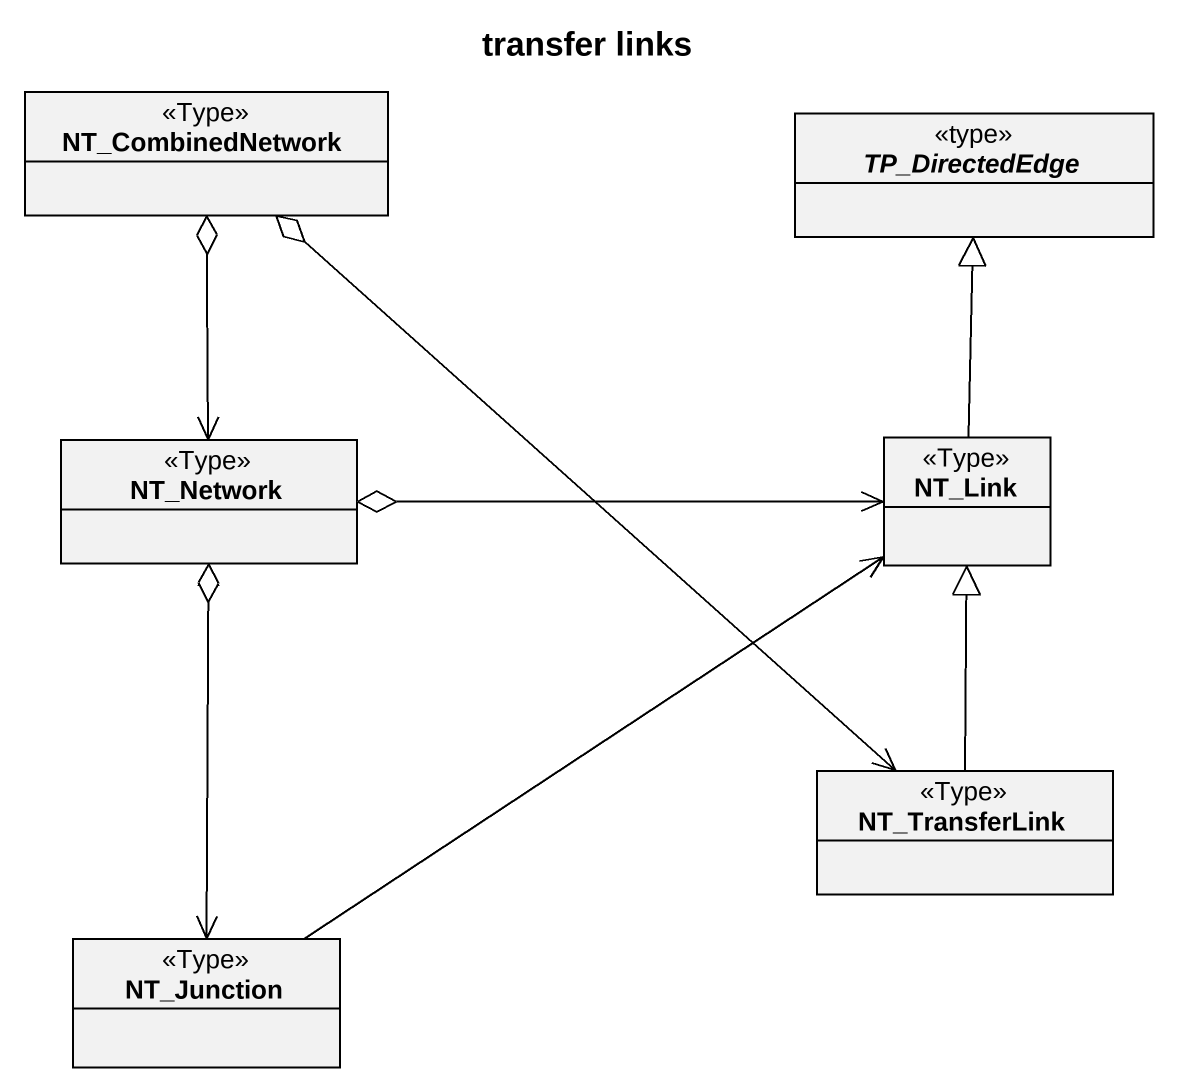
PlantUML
@startuml
title transfer links
hide circle
hide empty members
class NT_CombinedNetwork <<Type>>
abstract class TP_DirectedEdge <<type>>
class NT_Network <<Type>>
class NT_Link <<Type>>
class NT_TransferLink <<Type>>
class NT_Junction <<Type>>
NT_CombinedNetwork o--> NT_TransferLink
NT_Network <-up-o NT_CombinedNetwork
NT_Link -up-|> TP_DirectedEdge
NT_Link <-left-o NT_Network
NT_TransferLink -up-|> NT_Link
NT_Junction -up-> NT_Network
NT_Junction <-up-o NT_Network
NT_Junction -up-> NT_Link
@enduml
